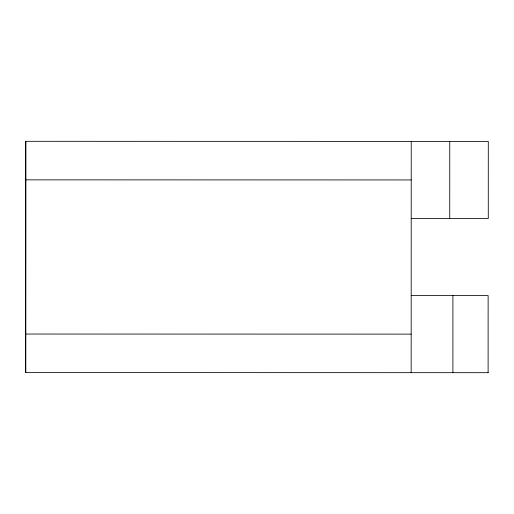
<?xml version="1.0" encoding="UTF-8"?>
<svg xmlns="http://www.w3.org/2000/svg" width="514" height="514" viewBox="0 0 514 514"><rect width="100%" height="100%" fill="white"/><g stroke="black" fill="none" stroke-linecap="round" stroke-linejoin="round"><path stroke-width="0.77" d="M488.242 372.689L25.7 372.579L25.758 141.311L488.3 141.421L488.281 218.508L411.187 218.489M25.726 372.579L25.784 141.311M411.161 372.669L411.232 141.401M449.744 218.501L449.756 141.408M452.905 372.682L452.918 295.589M488.114 372.689L488.133 295.601L411.168 295.582M25.758 179.855L411.226 179.945M25.719 334.036L411.187 334.126"/></g></svg>
